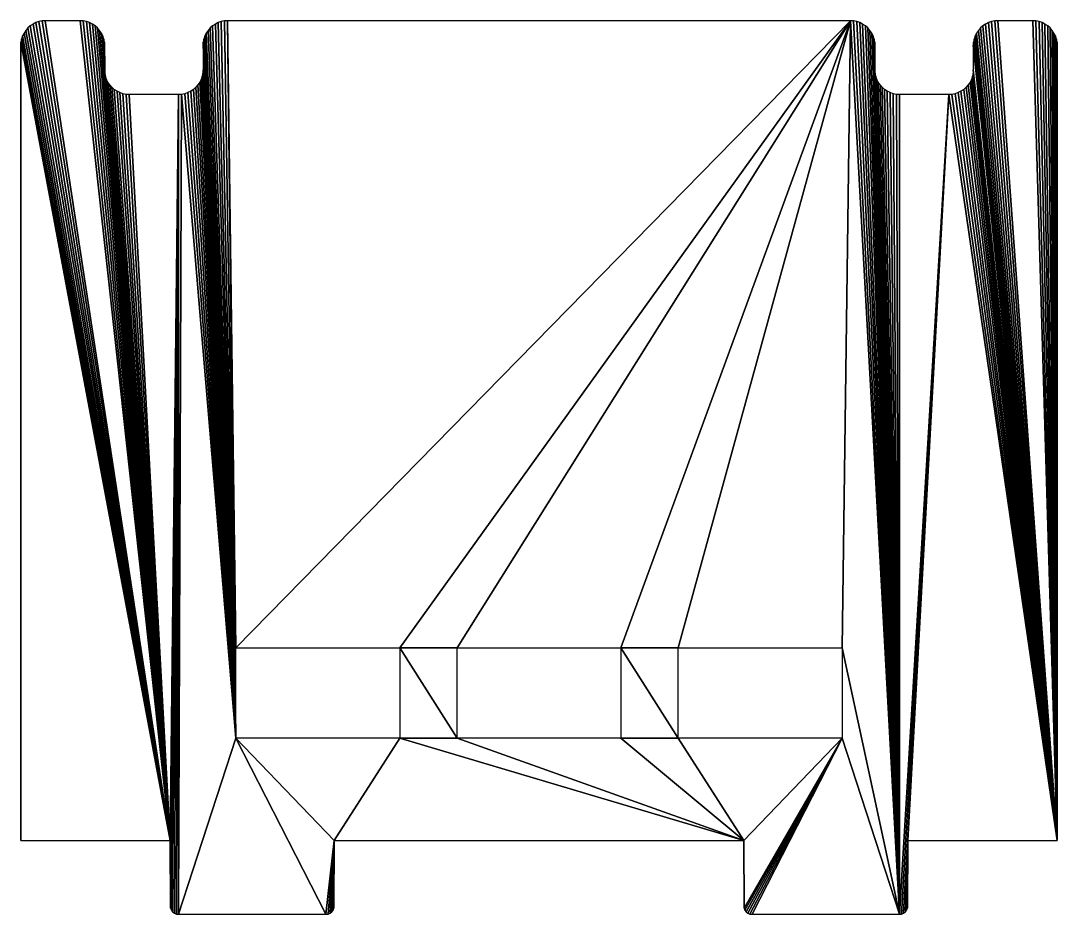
# Model space of a CAD drawing. Header units: metres. Extents: x 5 to 385, y 18 to 313.
# Drawn here: x 140.8 to 267.3, y 24.4 to 133.4 of the extents above; entities that cross this region are included whole.
import ezdxf

# ---------------------------------------------------------------- set-up
doc = ezdxf.new("R2010")
doc.units = ezdxf.units.M

msp = doc.modelspace()

# ---------------------------------------------------------------- meshes
at = {"layer": 'Group#4'}
mesh = msp.add_polyface(dxfattribs=at)
corners = [(229.08, 25.16), (229.05, 33.42), (229.05, 25.42), (166.05, 133.42, 0), (167.05, 56.92), (242.05, 133.42, 0.01), (167.05, 45.92), (187.05, 56.92), (194.05, 56.92), (194.05, 45.92), (214.05, 56.92), (221.05, 56.92), (221.05, 45.92), (241.05, 56.92), (159.08, 25.16), (159.05, 33.42), (159.05, 25.42), (140.8, 33.42), (140.83, 130.81), (140.8, 130.42), (140.9, 131.19), (141.03, 131.57), (141.2, 131.92), (141.42, 132.24), (141.68, 132.54), (141.97, 132.8), (142.3, 133.02), (142.65, 133.19), (143.02, 133.32), (143.41, 133.39), (143.8, 133.42), (148.05, 133.42, 0), (148.44, 133.39, 0), (148.83, 133.32, 0), (149.2, 133.19, 0), (149.55, 133.02, 0), (149.88, 132.8, 0), (150.17, 132.54, 0), (150.43, 132.24, 0), (150.65, 131.92, 0), (151.08, 127.03, 0), (151.05, 127.42, 0), (150.82, 131.57, 0), (150.95, 131.19, 0), (151.02, 130.81, 0), (151.15, 126.64, 0), (151.28, 126.27, 0), (151.45, 125.92, 0), (151.67, 125.59, 0), (151.93, 125.3, 0), (152.22, 125.04, 0), (152.55, 124.82, 0), (152.9, 124.65, 0), (153.27, 124.52, 0), (153.66, 124.44, 0), (154.05, 124.42, 0), (160.05, 124.42, 0), (159.18, 24.92), (159.34, 24.71), (159.55, 24.55), (159.79, 24.45), (160.05, 24.42), (160.44, 124.44, 0), (178.05, 24.42), (160.83, 124.52, 0), (161.2, 124.65, 0), (161.55, 124.82, 0), (161.88, 125.04, 0), (162.17, 125.3, 0), (162.43, 125.59, 0), (162.65, 125.92, 0), (162.82, 126.27, 0), (162.95, 126.64, 0), (163.02, 127.03, 0), (163.05, 127.42, 0), (163.05, 130.42, 0), (163.08, 130.81, 0), (163.15, 131.19, 0), (163.28, 131.57, 0), (163.45, 131.92, 0), (163.67, 132.24, 0), (163.93, 132.54, 0), (164.22, 132.8, 0), (164.55, 133.02, 0), (164.9, 133.19, 0), (165.27, 133.32, 0), (165.66, 133.39, 0), (179.05, 33.42), (187.05, 45.92), (178.31, 24.45), (178.55, 24.55), (178.76, 24.71), (178.92, 24.92), (179.02, 25.16), (179.05, 25.42), (214.05, 45.92), (241.05, 45.92), (229.18, 24.92), (229.34, 24.71), (229.55, 24.55), (229.79, 24.45), (230.05, 24.42), (248.05, 24.42), (242.44, 133.39, 0.01), (242.83, 133.32, 0.01), (243.2, 133.19, 0.01), (243.55, 133.02, 0.01), (243.88, 132.8, 0.01), (244.17, 132.54, 0.01), (244.43, 132.24, 0.01), (244.65, 131.92, 0.01), (244.82, 131.57, 0.01), (245.05, 127.42, 0.01), (244.95, 131.19, 0.01), (245.02, 130.81, 0.01), (245.08, 127.03, 0.01), (245.15, 126.64, 0.01), (245.28, 126.27, 0.01), (245.45, 125.92, 0.01), (245.67, 125.59, 0.01), (245.93, 125.3, 0.01), (246.22, 125.04, 0.01), (246.55, 124.82, 0.01), (246.9, 124.65, 0.01), (247.27, 124.52, 0.01), (247.66, 124.44, 0.01), (248.05, 124.42, 0.01), (254.05, 124.42, 0.01), (248.31, 24.45), (248.55, 24.55), (249.05, 33.42), (248.76, 24.71), (248.92, 24.92), (249.02, 25.16), (249.05, 25.42), (267.3, 33.42), (254.44, 124.44, 0.01), (254.83, 124.52, 0.01), (255.2, 124.65, 0.01), (255.55, 124.82, 0.01), (255.88, 125.04, 0.01), (256.17, 125.3, 0.01), (256.43, 125.59, 0.01), (256.65, 125.92, 0.01), (256.82, 126.27, 0.01), (256.95, 126.64, 0.01), (257.02, 127.03, 0.01), (257.05, 127.42, 0.01), (257.05, 130.42, 0.01), (257.08, 130.81, 0.01), (257.15, 131.19, 0.01), (257.28, 131.57, 0.01), (257.45, 131.92, 0.01), (257.67, 132.24, 0.01), (257.93, 132.54, 0.01), (258.22, 132.8, 0.01), (258.55, 133.02, 0.01), (258.9, 133.19, 0.01), (259.27, 133.32, 0.01), (259.66, 133.39, 0.01), (260.05, 133.42, 0.01), (264.3, 133.42), (264.69, 133.39), (265.08, 133.32), (265.45, 133.19), (265.8, 133.02), (266.13, 132.8), (266.42, 132.54), (266.68, 132.24), (266.9, 131.92), (267.07, 131.57), (267.2, 131.19), (267.27, 130.81), (267.3, 130.42), (245.05, 130.42, 0.01), (151.05, 130.42, 0)]
mesh.append_faces([[corners[k] for k in face] for face in [(0, 1, 2), (14, 15, 16), (17, 18, 19), (87, 93, 94), (130, 133, 134), (172, 135, 173)]], dxfattribs={"vtx0": -1})
mesh.append_faces([[corners[k] for k in face] for face in [(3, 4, 5), (4, 3, 6), (8, 7, 9), (11, 10, 12), (18, 15, 20), (20, 15, 21), (21, 15, 22), (22, 15, 23), (23, 15, 24), (24, 15, 25), (25, 15, 26), (26, 15, 27), (27, 15, 28), (28, 15, 29), (29, 15, 30), (30, 15, 31), (31, 15, 32), (32, 15, 33), (33, 15, 34), (34, 15, 35), (35, 15, 36), (36, 15, 37), (37, 15, 38), (38, 15, 39), (39, 41, 42), (42, 41, 43), (43, 41, 44), (40, 15, 45), (45, 15, 46), (46, 15, 47), (47, 15, 48), (48, 15, 49), (49, 15, 50), (50, 15, 51), (51, 15, 52), (52, 15, 53), (53, 15, 54), (54, 15, 55), (55, 15, 56), (56, 61, 62), (62, 6, 64), (64, 6, 65), (65, 6, 66), (66, 6, 67), (67, 6, 68), (68, 6, 69), (69, 6, 70), (70, 6, 71), (71, 6, 72), (72, 6, 73), (73, 6, 74), (74, 6, 75), (75, 6, 76), (76, 6, 77), (77, 6, 78), (78, 6, 79), (79, 6, 80), (80, 6, 81), (81, 6, 82), (82, 6, 83), (83, 6, 84), (84, 6, 85), (85, 6, 86), (86, 6, 3), (6, 87, 88), (88, 9, 7), (9, 1, 95), (95, 12, 10), (12, 1, 96), (96, 102, 13), (5, 102, 103), (103, 102, 104), (104, 102, 105), (105, 102, 106), (106, 102, 107), (107, 102, 108), (108, 102, 109), (109, 102, 110), (110, 102, 111), (111, 112, 113), (113, 112, 114), (112, 102, 115), (115, 102, 116), (116, 102, 117), (117, 102, 118), (118, 102, 119), (119, 102, 120), (120, 102, 121), (121, 102, 122), (122, 102, 123), (123, 102, 124), (124, 102, 125), (125, 102, 126), (126, 102, 127), (127, 135, 136), (136, 135, 137), (137, 135, 138), (138, 135, 139), (139, 135, 140), (140, 135, 141), (141, 135, 142), (142, 135, 143), (143, 135, 144), (144, 135, 145), (145, 135, 146), (146, 135, 147), (147, 135, 148), (148, 135, 149), (149, 135, 150), (150, 135, 151), (151, 135, 152), (152, 135, 153), (153, 135, 154), (154, 135, 155), (155, 135, 156), (156, 135, 157), (157, 135, 158), (158, 135, 159), (159, 135, 160), (160, 135, 161), (161, 135, 162), (162, 135, 163), (163, 135, 164), (164, 135, 165), (165, 135, 166), (166, 135, 167), (167, 135, 168), (168, 135, 169), (169, 135, 170), (170, 135, 171), (171, 135, 172)]], dxfattribs={"vtx0": -1, "vtx1": -1})
mesh.append_faces([[corners[k] for k in face] for face in [(5, 7, 8), (5, 10, 11), (39, 15, 40), (56, 15, 14), (62, 61, 6), (6, 63, 87), (88, 1, 9), (95, 1, 12), (96, 1, 0), (13, 102, 5), (111, 102, 112), (127, 129, 130)]], dxfattribs={"vtx0": -1, "vtx1": -1, "vtx2": -1})
mesh.append_faces([[corners[k] for k in face] for face in [(5, 4, 7), (5, 8, 10), (5, 11, 13), (18, 17, 15), (39, 40, 41), (56, 14, 57), (56, 57, 58), (56, 58, 59), (56, 59, 60), (56, 60, 61), (6, 61, 63), (87, 63, 89), (87, 89, 90), (87, 90, 91), (87, 91, 92), (87, 92, 93), (88, 87, 1), (96, 0, 97), (96, 97, 98), (96, 98, 99), (96, 99, 100), (96, 100, 101), (96, 101, 102), (127, 102, 128), (127, 128, 129), (130, 129, 131), (130, 131, 132), (130, 132, 133), (127, 130, 135)]], dxfattribs={"vtx0": -1, "vtx2": -1})
mesh.append_faces([[corners[k] for k in face] for face in [(174, 114, 112), (175, 44, 41)]], dxfattribs={"vtx1": -1})

doc.saveas('drawing.dxf')
